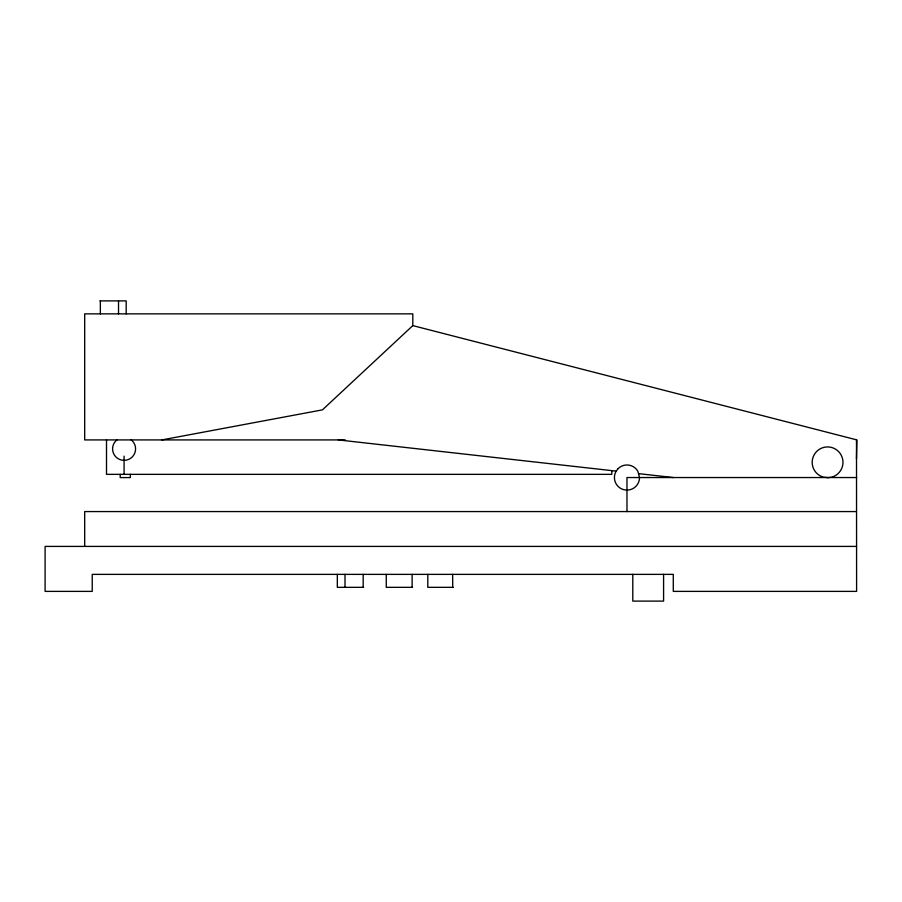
<?xml version="1.0" encoding="UTF-8"?>
<svg xmlns="http://www.w3.org/2000/svg" width="902" height="902" viewBox="0 0 902 902"><rect width="100%" height="100%" fill="white"/><g stroke="black" fill="none" stroke-linecap="round" stroke-linejoin="round"><path stroke-width="1.35" d="M856.494 458.825L856.9 439.917L412.812 325.611L322.431 409.869L161.853 439.917M827.574 477.722L831.565 477.203A15.39 15.39 0 0 0 840.19 453.492A15.39 15.39 0 0 0 814.968 453.492A15.39 15.39 0 0 0 823.594 477.203L827.608 477.541M117.012 439.917L115.952 440.728A11.5 11.5 0 0 0 115.952 456.998A11.5 11.5 0 0 0 132.211 456.998A11.5 11.5 0 0 0 132.211 440.728L131.151 439.917M99.942 300.896L126.19 300.896L126.19 313.862M345.319 439.917L84.687 439.917L84.687 313.862L412.812 313.862L412.812 325.611M856.72 477.541L626.969 477.541L626.969 511.569M856.494 511.569L84.687 511.569L84.687 546.409M856.607 546.409L45.1 546.409L45.1 591.385L92.229 591.385L92.229 574.371L673.287 574.371L673.287 591.385L856.607 591.385L856.494 439.804M363.585 587.337L337.325 587.337L337.325 574.371M412.53 587.337L386.27 587.337L386.27 574.371M453.244 587.337L427.807 587.337L427.807 574.371M338.306 439.917L616.438 471.148M638.841 473.663L673.343 477.541M663.59 574.371L663.59 601.104L632.798 601.104L632.798 574.371M611.815 470.63L611.815 474.351L106.504 474.351L106.504 439.917M452.635 574.371L452.736 587.337M412.124 574.371L412.124 587.337M363.179 574.371L363.179 587.337M345.004 574.371L345.004 587.337M130.339 474.351L130.339 477.586L120.214 477.586L120.214 474.351M124.081 456.119L124.081 474.351M118.523 300.896L118.523 313.862M100.347 300.896L100.347 313.862M618.084 468.657L616.089 471.261A12.56 12.56 0 0 0 623.722 489.673A12.56 12.56 0 0 0 639.529 477.541L637.849 471.261A12.56 12.56 0 0 0 618.084 468.657"/></g></svg>
